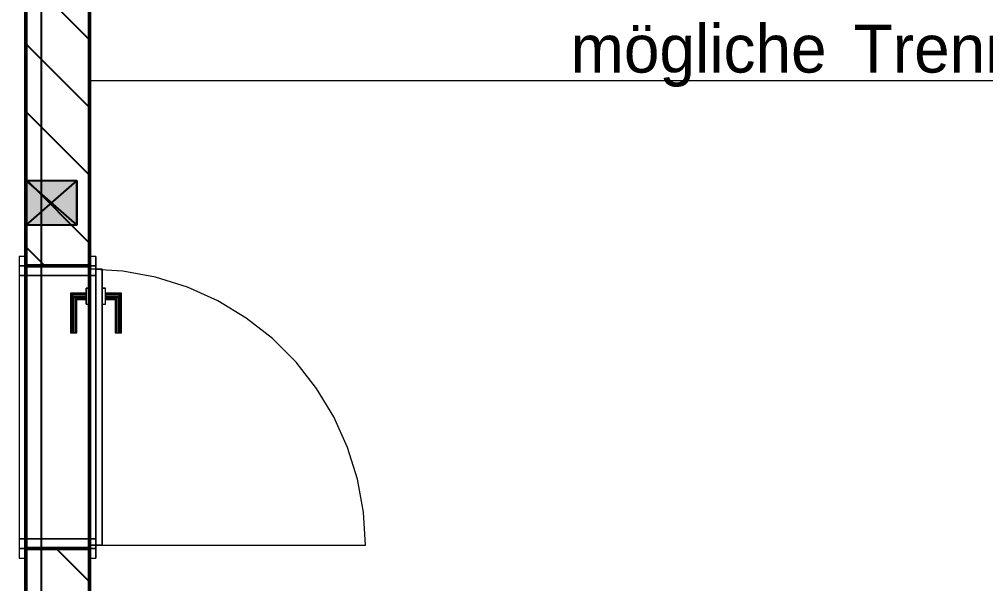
# Model space of a CAD drawing. Extents: x 0 to 756, y -25 to 420.
# Drawn here: x 296.2 to 356.8, y 159.6 to 194.9 of the extents above; entities that cross this region are included whole.
import ezdxf
from ezdxf.lldxf.tags import DXFTag

# ---------------------------------------------------------------- set-up
doc = ezdxf.new("R2010")
doc.units = 0
doc.layers.get('0').update_dxf_attribs({"lineweight": 25})
doc.layers.add('A_Geschossdecke', color=7, linetype='Continuous', lineweight=25, true_color=0x008080)
for name, color, linetype, lineweight in [('A_Innenwand', 7, 'Continuous', 25), ('A_Tuer', 7, 'Continuous', 25), ('Standard', 7, 'Continuous', 25), ('Text Allgemein', 7, 'Continuous', 13), ('Tür', 7, 'Continuous', 13), ('Tür 2D', 7, 'Continuous', 13), ('Wand Holz nicht tragend', 7, 'Continuous', 13)]:
    doc.layers.add(name, color=color, linetype=linetype, lineweight=lineweight)
doc.styles.get("Standard").update_dxf_attribs({"font": 'arial.ttf'})
tags = doc.linetypes.add('VERDECKT2_S2', pattern=[0.27, 0.2, -0.07]).pattern_tags.tags
tags[6:7] = [DXFTag(74, 4), DXFTag(75, 0), DXFTag(340, '0'), DXFTag(46, 1.0), DXFTag(50, 0.0), DXFTag(44, 0.0), DXFTag(45, 0.0)]
tags[4:5] = [DXFTag(74, 4), DXFTag(75, 0), DXFTag(340, '0'), DXFTag(46, 1.0), DXFTag(50, 0.0), DXFTag(44, 0.0), DXFTag(45, 0.0)]

# ---------------------------------------------------------------- blocks, each defined once
blk = doc.blocks.new('Referenz-A01I5YBJIE')
at = {"layer": 'Standard', "color": 0, "linetype": 'VERDECKT2_S2', "lineweight": 13, "ltscale": 0.13}
blk.add_line((300.607, 191.12), (391.607, 191.12), dxfattribs=at)
at = {"layer": 'Standard', "color": 0, "lineweight": -2}
for p, q in [((296.607, 184.844), (299.807, 184.844)), ((296.607, 182.044), (296.607, 184.844)), ((296.607, 184.844), (299.807, 182.044)), ((299.807, 184.844), (296.607, 182.044)), ((299.807, 184.844), (299.807, 182.044)), ((299.807, 182.044), (299.807, 184.844)), ((299.807, 182.044), (296.607, 182.044))]:
    blk.add_line(p, q, dxfattribs=at)
for points in [[(296.607, 182.044), (299.807, 182.044), (296.607, 184.844)], [(299.807, 182.044), (299.807, 184.844), (296.607, 184.844)]]:
    blk.add_solid(points, dxfattribs=at)
at = {"layer": 'Tür', "color": 0, "linetype": 'Continuous', "ltscale": 0.13}
for p, q in [((296.207, 180.1), (296.207, 179.5)), ((296.607, 180.1), (296.207, 180.1)), ((296.207, 180.1), (296.207, 180.1)), ((296.207, 180.1), (296.207, 179.5)), ((296.607, 180.1), (296.207, 180.1)), ((296.607, 179.5), (296.607, 180.1)), ((296.607, 180.1), (296.607, 180.1)), ((296.607, 180.1), (296.607, 179.5)), ((300.607, 180.1), (300.607, 179.5)), ((301.007, 180.1), (300.607, 180.1)), ((300.607, 180.1), (300.607, 180.1)), ((300.607, 180.1), (300.607, 179.5)), ((301.007, 180.1), (300.607, 180.1)), ((301.007, 179.5), (301.007, 180.1)), ((301.007, 180.1), (301.007, 180.1)), ((301.007, 180.1), (301.007, 179.5)), ((296.207, 179.5), (296.207, 178.9)), ((301.007, 179.5), (296.207, 179.5)), ((296.207, 179.5), (296.207, 179.5)), ((296.207, 179.5), (296.207, 178.9)), ((301.007, 179.5), (296.207, 179.5)), ((296.207, 179.5), (296.607, 179.5)), ((296.207, 179.5), (296.207, 179.5)), ((296.607, 179.5), (296.207, 179.5)), ((296.207, 179.5), (296.207, 161.8)), ((296.607, 179.5), (296.207, 179.5)), ((296.207, 179.5), (296.207, 179.5)), ((296.207, 179.5), (296.207, 161.8)), ((296.607, 179.5), (296.207, 179.5)), ((296.607, 179.5), (296.607, 179.5)), ((296.607, 161.8), (296.607, 179.5)), ((296.607, 179.5), (296.607, 179.5)), ((296.607, 179.5), (296.607, 161.8)), ((300.607, 179.3), (300.607, 179.5)), ((300.607, 179.5), (301.007, 179.5)), ((300.607, 179.5), (300.607, 179.5)), ((301.007, 179.5), (300.607, 179.5)), ((300.607, 179.5), (300.607, 161.8)), ((301.007, 179.5), (300.607, 179.5)), ((300.607, 179.5), (300.607, 179.5)), ((300.607, 179.5), (300.607, 161.8)), ((301.007, 179.5), (300.607, 179.5)), ((301.007, 178.9), (301.007, 179.5)), ((301.007, 179.5), (301.007, 179.5)), ((301.007, 179.5), (301.007, 178.9)), ((301.007, 179.5), (301.007, 179.5)), ((301.007, 161.8), (301.007, 179.5)), ((301.007, 179.5), (301.007, 179.5)), ((301.007, 179.5), (301.007, 161.8)), ((296.207, 178.9), (301.007, 178.9)), ((296.207, 178.9), (296.207, 178.9)), ((301.007, 178.9), (296.207, 178.9)), ((296.207, 178.9), (296.207, 162.4)), ((301.007, 178.9), (296.207, 178.9)), ((296.207, 178.9), (296.207, 178.9)), ((296.207, 178.9), (296.207, 162.4)), ((301.007, 178.9), (296.207, 178.9)), ((300.607, 179.3), (300.607, 162)), ((301.407, 179.3), (300.607, 179.3)), ((300.607, 179.3), (300.607, 179.3)), ((300.607, 179.3), (300.607, 162)), ((301.407, 179.3), (300.607, 179.3)), ((301.007, 178.9), (301.007, 178.9)), ((301.007, 162.4), (301.007, 178.9)), ((301.007, 178.9), (301.007, 178.9)), ((301.007, 178.9), (301.007, 162.4)), ((301.407, 162), (301.407, 179.3)), ((301.407, 179.3), (301.407, 179.3)), ((301.407, 179.3), (301.407, 162)), ((300.407, 177.8), (299.407, 177.8)), ((299.407, 177.8), (299.434, 177.773)), ((299.407, 177.8), (299.407, 175.3)), ((299.434, 177.773), (299.407, 177.8)), ((300.407, 177.773), (299.434, 177.773)), ((299.434, 177.773), (299.507, 177.7)), ((299.434, 177.773), (299.434, 175.3)), ((300.407, 177.773), (299.434, 177.773)), ((299.507, 177.7), (299.434, 177.773)), ((299.434, 177.773), (299.434, 175.3)), ((300.407, 177.7), (299.507, 177.7)), ((299.507, 177.7), (299.607, 177.6)), ((299.507, 177.7), (299.507, 175.3)), ((300.407, 177.7), (299.507, 177.7)), ((299.607, 177.6), (299.507, 177.7)), ((299.507, 177.7), (299.507, 175.3)), ((299.607, 177.6), (300.407, 177.6)), ((299.607, 175.3), (299.607, 177.6)), ((299.607, 177.6), (299.707, 177.5)), ((300.407, 177.6), (299.607, 177.6)), ((299.707, 177.5), (299.607, 177.6)), ((299.607, 177.6), (299.607, 175.3)), ((300.607, 178.1), (300.407, 178.1)), ((300.407, 178.1), (300.407, 177.1)), ((300.407, 177.1), (300.407, 178.1)), ((300.407, 178.1), (300.607, 178.1)), ((300.407, 178.1), (300.407, 178.1)), ((300.407, 177.773), (300.407, 177.8)), ((300.407, 177.773), (300.407, 177.8)), ((300.407, 177.7), (300.407, 177.773)), ((300.407, 177.7), (300.407, 177.773)), ((300.407, 177.6), (300.407, 177.7)), ((300.407, 177.6), (300.407, 177.7)), ((300.407, 177.5), (300.407, 177.6)), ((300.407, 177.5), (300.407, 177.6)), ((300.607, 177.1), (300.607, 178.1)), ((300.607, 177.1), (300.607, 178.1)), ((300.607, 178.1), (300.607, 178.1)), ((301.407, 178.1), (301.407, 177.1)), ((301.607, 178.1), (301.407, 178.1)), ((301.407, 178.1), (301.407, 178.1)), ((301.407, 178.1), (301.407, 177.1)), ((301.407, 178.1), (301.607, 178.1)), ((301.607, 177.1), (301.607, 178.1)), ((301.607, 178.1), (301.607, 178.1)), ((301.607, 177.1), (301.607, 178.1)), ((301.607, 177.8), (301.607, 177.773)), ((302.607, 177.8), (301.607, 177.8)), ((301.607, 177.773), (301.607, 177.8)), ((301.607, 177.773), (301.607, 177.7)), ((302.58, 177.773), (301.607, 177.773)), ((302.58, 177.773), (301.607, 177.773)), ((301.607, 177.7), (301.607, 177.773)), ((301.607, 177.7), (301.607, 177.6)), ((302.507, 177.7), (301.607, 177.7)), ((302.507, 177.7), (301.607, 177.7)), ((301.607, 177.6), (301.607, 177.7)), ((301.607, 177.6), (302.407, 177.6)), ((301.607, 177.6), (301.607, 177.5)), ((302.407, 177.6), (301.607, 177.6)), ((301.607, 177.5), (301.607, 177.6)), ((302.307, 177.5), (302.407, 177.6)), ((302.407, 177.6), (302.307, 177.5)), ((302.407, 177.6), (302.507, 177.7)), ((302.507, 177.7), (302.407, 177.6)), ((302.407, 177.6), (302.407, 175.3)), ((302.407, 175.3), (302.407, 177.6)), ((302.507, 177.7), (302.58, 177.773)), ((302.58, 177.773), (302.507, 177.7)), ((302.507, 175.3), (302.507, 177.7)), ((302.507, 175.3), (302.507, 177.7)), ((302.58, 177.773), (302.607, 177.8)), ((302.607, 177.8), (302.58, 177.773)), ((302.58, 175.3), (302.58, 177.773)), ((302.58, 175.3), (302.58, 177.773)), ((302.607, 175.3), (302.607, 177.8)), ((299.707, 177.5), (300.407, 177.5)), ((299.707, 177.5), (299.78, 177.427)), ((299.707, 177.5), (299.707, 175.3)), ((300.407, 177.5), (299.707, 177.5)), ((299.78, 177.427), (299.707, 177.5)), ((299.707, 177.5), (299.707, 175.3)), ((300.407, 177.427), (299.78, 177.427)), ((299.78, 177.427), (299.807, 177.4)), ((299.78, 177.427), (299.78, 175.3)), ((300.407, 177.427), (299.78, 177.427)), ((299.807, 177.4), (299.78, 177.427)), ((299.78, 177.427), (299.78, 175.3)), ((299.807, 177.4), (300.407, 177.4)), ((299.807, 175.3), (299.807, 177.4)), ((300.407, 177.427), (300.407, 177.5)), ((300.407, 177.427), (300.407, 177.5)), ((300.407, 177.4), (300.407, 177.427)), ((300.407, 177.4), (300.407, 177.427)), ((300.407, 177.1), (300.607, 177.1)), ((300.407, 177.1), (300.407, 177.1)), ((300.407, 177.1), (300.607, 177.1)), ((300.607, 177.1), (300.607, 177.1)), ((301.407, 177.1), (301.607, 177.1)), ((301.407, 177.1), (301.407, 177.1)), ((301.407, 177.1), (301.607, 177.1)), ((301.607, 177.5), (301.607, 177.427)), ((302.307, 177.5), (301.607, 177.5)), ((302.307, 177.5), (301.607, 177.5)), ((301.607, 177.427), (301.607, 177.5)), ((301.607, 177.427), (301.607, 177.4)), ((302.234, 177.427), (301.607, 177.427)), ((302.234, 177.427), (301.607, 177.427)), ((301.607, 177.4), (301.607, 177.427)), ((301.607, 177.4), (302.207, 177.4)), ((301.607, 177.1), (301.607, 177.1)), ((302.207, 177.4), (302.234, 177.427)), ((302.234, 177.427), (302.207, 177.4)), ((302.207, 177.4), (302.207, 175.3)), ((302.234, 177.427), (302.307, 177.5)), ((302.307, 177.5), (302.234, 177.427)), ((302.234, 175.3), (302.234, 177.427)), ((302.234, 175.3), (302.234, 177.427)), ((302.307, 175.3), (302.307, 177.5)), ((302.307, 175.3), (302.307, 177.5)), ((299.407, 175.3), (299.434, 175.3)), ((299.434, 175.3), (299.407, 175.3)), ((299.434, 175.3), (299.507, 175.3)), ((299.507, 175.3), (299.434, 175.3)), ((299.507, 175.3), (299.607, 175.3)), ((299.607, 175.3), (299.507, 175.3)), ((299.607, 175.3), (299.707, 175.3)), ((299.707, 175.3), (299.607, 175.3)), ((299.707, 175.3), (299.78, 175.3)), ((299.78, 175.3), (299.707, 175.3)), ((299.78, 175.3), (299.807, 175.3)), ((299.807, 175.3), (299.78, 175.3)), ((302.207, 175.3), (302.234, 175.3)), ((302.207, 175.3), (302.234, 175.3)), ((302.234, 175.3), (302.307, 175.3)), ((302.234, 175.3), (302.307, 175.3)), ((302.307, 175.3), (302.407, 175.3)), ((302.307, 175.3), (302.407, 175.3)), ((302.407, 175.3), (302.507, 175.3)), ((302.407, 175.3), (302.507, 175.3)), ((302.507, 175.3), (302.58, 175.3)), ((302.507, 175.3), (302.58, 175.3)), ((302.58, 175.3), (302.607, 175.3)), ((302.58, 175.3), (302.607, 175.3)), ((296.207, 162.4), (296.207, 161.8)), ((301.007, 162.4), (296.207, 162.4)), ((296.207, 162.4), (296.207, 162.4)), ((296.207, 162.4), (296.207, 161.8)), ((301.007, 162.4), (296.207, 162.4)), ((296.207, 162.4), (301.007, 162.4)), ((296.207, 162.4), (296.207, 162.4)), ((301.007, 162.4), (296.207, 162.4)), ((301.007, 161.8), (301.007, 162.4)), ((301.007, 162.4), (301.007, 162.4)), ((301.007, 162.4), (301.007, 161.8)), ((301.007, 162.4), (301.007, 162.4)), ((296.207, 161.8), (301.007, 161.8)), ((296.207, 161.8), (296.207, 161.8)), ((301.007, 161.8), (296.207, 161.8)), ((296.207, 161.8), (296.207, 161.2)), ((296.607, 161.8), (296.207, 161.8)), ((296.207, 161.8), (296.207, 161.2)), ((296.207, 161.8), (296.207, 161.8)), ((296.207, 161.8), (296.607, 161.8)), ((296.207, 161.8), (296.607, 161.8)), ((296.207, 161.8), (296.207, 161.8)), ((296.607, 161.8), (296.207, 161.8)), ((296.607, 161.2), (296.607, 161.8)), ((296.607, 161.8), (296.607, 161.2)), ((296.607, 161.8), (296.607, 161.8)), ((296.607, 161.8), (296.607, 161.8)), ((300.607, 161.8), (300.607, 162)), ((300.607, 162), (301.407, 162)), ((300.607, 162), (300.607, 162)), ((301.407, 162), (300.607, 162)), ((300.607, 161.8), (300.607, 161.2)), ((301.007, 161.8), (300.607, 161.8)), ((300.607, 161.8), (300.607, 161.2)), ((300.607, 161.8), (300.607, 161.8)), ((300.607, 161.8), (301.007, 161.8)), ((300.607, 161.8), (301.007, 161.8)), ((300.607, 161.8), (300.607, 161.8)), ((301.007, 161.8), (300.607, 161.8)), ((301.007, 161.8), (301.007, 161.8)), ((301.007, 161.2), (301.007, 161.8)), ((301.007, 161.8), (301.007, 161.2)), ((301.007, 161.8), (301.007, 161.8)), ((301.007, 161.8), (301.007, 161.8)), ((301.407, 162), (301.407, 162)), ((296.207, 161.2), (296.607, 161.2)), ((296.207, 161.2), (296.207, 161.2)), ((296.207, 161.2), (296.607, 161.2)), ((296.607, 161.2), (296.607, 161.2)), ((300.607, 161.2), (301.007, 161.2)), ((300.607, 161.2), (300.607, 161.2)), ((300.607, 161.2), (301.007, 161.2)), ((301.007, 161.2), (301.007, 161.2))]:
    blk.add_line(p, q, dxfattribs=at)
at = {"layer": 'Tür 2D', "color": 0, "linetype": 'Continuous', "ltscale": 0.13}
for p, q in [((302.692, 179.174), (300.607, 179.3)), ((304.747, 178.797), (302.692, 179.174)), ((306.742, 178.176), (304.747, 178.797)), ((308.647, 177.318), (306.742, 178.176)), ((310.435, 176.238), (308.647, 177.318)), ((312.079, 174.949), (310.435, 176.238)), ((313.556, 173.472), (312.079, 174.949)), ((314.845, 171.828), (313.556, 173.472)), ((315.926, 170.04), (314.845, 171.828)), ((316.783, 168.135), (315.926, 170.04)), ((317.404, 166.14), (316.783, 168.135)), ((317.781, 164.085), (317.404, 166.14)), ((317.907, 162), (317.781, 164.085)), ((300.607, 162), (317.907, 162))]:
    blk.add_line(p, q, dxfattribs=at)
at = {"layer": 'Wand Holz nicht tragend', "color": 0, "lineweight": 50}
for p, q in [((296.607, 259.578), (296.607, 117.078)), ((300.607, 117.078), (300.607, 259.578)), ((296.607, 240.678), (296.607, 179.5)), ((300.607, 179.5), (300.607, 240.678)), ((296.607, 179.5), (296.607, 179.5)), ((296.607, 179.5), (296.607, 161.8)), ((300.607, 179.5), (296.607, 179.5)), ((296.607, 179.5), (300.607, 179.5)), ((300.607, 179.5), (300.607, 179.5)), ((300.607, 161.8), (300.607, 179.5)), ((296.607, 161.8), (296.607, 140.535)), ((296.607, 161.8), (296.607, 161.8)), ((296.607, 161.8), (300.607, 161.8)), ((300.607, 161.8), (296.607, 161.8)), ((300.607, 140.535), (300.607, 161.8)), ((300.607, 161.8), (300.607, 161.8))]:
    blk.add_line(p, q, dxfattribs=at)
at = {"layer": 'Text Allgemein', "color": 0, "char_height": 3, "attachment_point": 1}
for s, insert in [('{\\fPosterama Text Light;mögliche}', (330.767, 194.612)), ('{\\fPosterama Text Light;Trennwand}', (348.518, 194.612))]:
    blk.add_mtext(s, dxfattribs=dict(at, insert=insert))
blk = doc.blocks.new('Wand-A01I5YD1IE', base_point=(296.607, 117.078))
at = {"color": 0, "linetype": 'ByBlock', "lineweight": -2, "ltscale": 0.25}
for p, q in [((296.607, 240.078), (296.607, 179.5)), ((300.607, 240.078), (300.607, 179.5)), ((296.607, 161.8), (296.607, 140.535)), ((300.607, 161.8), (300.607, 146.178))]:
    blk.add_line(p, q, dxfattribs=at)
at = {"color": 0, "lineweight": -2}
for p, q in [((296.607, 197.66), (300.607, 193.66)), ((296.607, 193.417), (300.607, 189.417)), ((296.607, 189.175), (300.607, 185.175)), ((296.607, 184.932), (300.607, 180.932)), ((296.607, 180.689), (297.796, 179.5)), ((298.526, 161.8), (300.607, 159.719))]:
    blk.add_line(p, q, dxfattribs=at)
blk = doc.blocks.new('Tür-A01I5YD3IE', base_point=(296.607, 161.8))
at = {"color": 0, "linetype": 'ByBlock', "lineweight": -2, "ltscale": 0.25}
for p, q in [((296.607, 179.5), (300.607, 179.5)), ((296.607, 161.8), (300.607, 161.8))]:
    blk.add_line(p, q, dxfattribs=at)
blk = doc.blocks.new('Geschossdecke-A01I5YL5IE', base_point=(119.607, 24.521))
at = {"color": 0, "linetype": 'ByBlock', "lineweight": -2, "ltscale": 0.25}
blk.add_line((297.607, 120.078), (297.607, 258.578), dxfattribs=at)

msp = doc.modelspace()

# ---------------------------------------------------------------- block references
at = {"color": 8, "lineweight": 25, "ltscale": 0.25, "true_color": 0x808080}
msp.add_blockref('Referenz-A01I5YBJIE', (0, 0), dxfattribs=at)
at = {"layer": 'A_Geschossdecke', "ltscale": 0.25}
msp.add_blockref('Geschossdecke-A01I5YL5IE', (119.607, 24.521), dxfattribs=at)
at = {"layer": 'A_Innenwand', "ltscale": 0.25}
msp.add_blockref('Wand-A01I5YD1IE', (296.607, 117.078), dxfattribs=at)
at = {"layer": 'A_Tuer', "ltscale": 0.25}
msp.add_blockref('Tür-A01I5YD3IE', (296.607, 161.8), dxfattribs=at)

doc.saveas('drawing.dxf')
